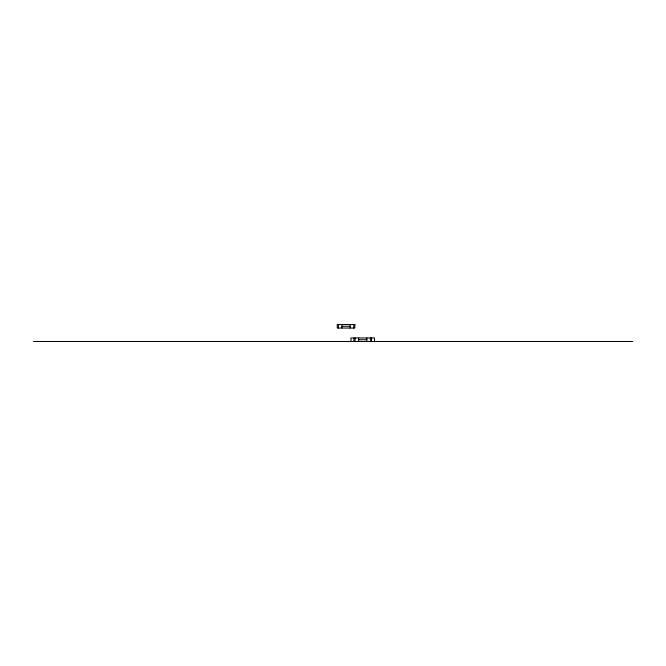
<?xml version="1.0" encoding="UTF-8"?>
<svg xmlns="http://www.w3.org/2000/svg" width="666" height="666" viewBox="0 0 666 666"><rect width="100%" height="100%" fill="white"/><g stroke="black" fill="none" stroke-linecap="round" stroke-linejoin="round"><path stroke-width="1" d="M341.941 326.282L350.166 326.282M358.633 339.718L366.849 339.718M33.3 341.483L632.7 341.483M374.483 341.483L374.483 337.953L350.999 337.953L350.999 341.483M371.553 337.953L371.553 341.483M370.379 337.953L370.379 341.483M366.849 337.953L366.849 341.483M358.633 337.953L358.633 341.483M355.103 337.953L355.103 341.483M353.929 337.953L353.929 341.483M353.688 324.517L353.688 328.047M350.166 324.517L350.166 328.047M341.941 324.517L341.941 328.047M338.42 324.517L338.42 328.047M354.861 324.517L337.246 324.517L337.246 328.047L354.861 328.047L354.861 324.517"/></g></svg>
